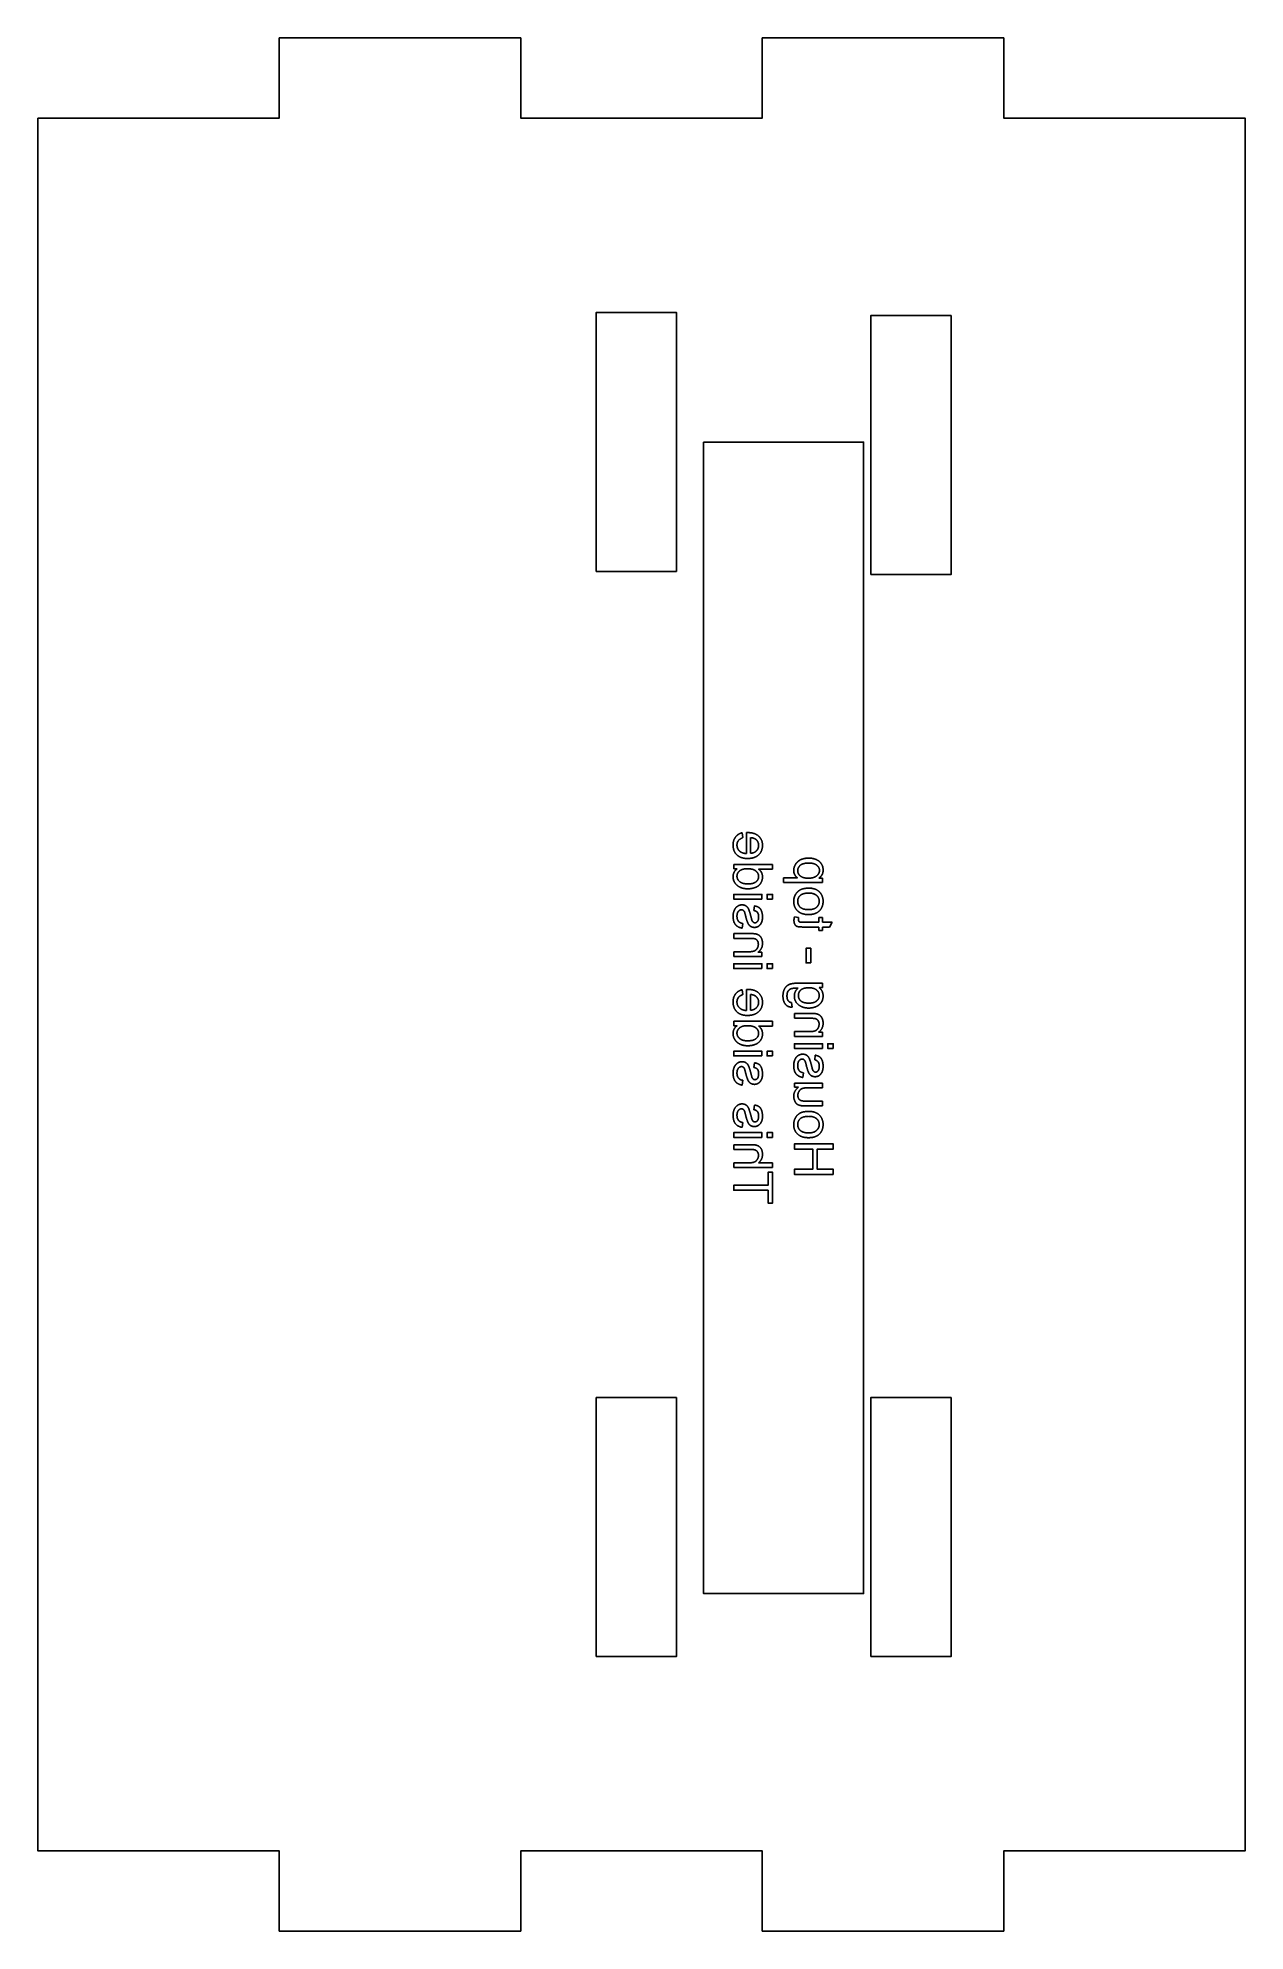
# Model space of a CAD drawing. Header units: millimetres. Extents: x 368 to 462, y 0 to 146.
import ezdxf

# ---------------------------------------------------------------- set-up
doc = ezdxf.new("R2010")
doc.units = ezdxf.units.MM
doc.layers.get('0').update_dxf_attribs({"linetype": 'CONTINUOUS'})

msp = doc.modelspace()

# ---------------------------------------------------------------- linework, layer by layer
for p, q in [((422.87, 84.44), (422.82, 84.82)), ((423.16, 84.83), (423.16, 83.21)), ((423.47, 83.23), (423.47, 84.44)), ((425.17, 82.37), (422.17, 82.37)), ((422.17, 82.37), (422.17, 82.03)), ((422.17, 82.03), (422.44, 82.03)), ((424.09, 82.01), (425.17, 82.01)), ((425.17, 82.01), (425.17, 82.37)), ((427.08, 81.34), (426.02, 81.34)), ((426.02, 81.34), (426.02, 80.97)), ((426.02, 80.97), (429.03, 80.97)), ((429.03, 81.31), (428.74, 81.31)), ((429.03, 80.97), (429.03, 81.31)), ((423.78, 79.17), (423.73, 78.81)), ((422.82, 77.45), (422.88, 77.81)), ((427.18, 78.28), (426.86, 78.33)), ((428.74, 77.91), (427.47, 77.91)), ((427.49, 77.54), (428.74, 77.54)), ((429.03, 78.28), (428.74, 78.28)), ((428.74, 78.28), (428.74, 77.91)), ((428.74, 77.54), (428.74, 77.27)), ((429.03, 77.91), (429.03, 78.28)), ((429.78, 77.91), (429.03, 77.91)), ((429.03, 77.27), (429.03, 77.54)), ((429.03, 77.54), (429.56, 77.54)), ((429.56, 77.54), (429.78, 77.91)), ((423.51, 77.03), (422.17, 77.03)), ((422.17, 77.03), (422.17, 76.66)), ((422.17, 76.66), (423.49, 76.66)), ((428.74, 77.27), (429.03, 77.27)), ((423.36, 75.63), (422.17, 75.63)), ((422.17, 75.63), (422.17, 75.26)), ((422.17, 75.26), (424.34, 75.26)), ((424.34, 75.59), (424.03, 75.59)), ((424.34, 75.26), (424.34, 75.59)), ((429.03, 73.2), (427.15, 73.2)), ((429.03, 72.86), (429.03, 73.2)), ((422.87, 72.32), (422.82, 72.7)), ((423.16, 72.71), (423.16, 71.09)), ((423.47, 71.11), (423.47, 72.33)), ((426.67, 71.35), (426.62, 71.71)), ((428.76, 72.86), (429.03, 72.86)), ((425.17, 70.26), (422.17, 70.26)), ((422.17, 70.26), (422.17, 69.92)), ((425.17, 69.89), (425.17, 70.26)), ((428.19, 70.86), (426.85, 70.86)), ((426.85, 70.86), (426.85, 70.49)), ((426.85, 70.49), (428.17, 70.49)), ((422.17, 69.92), (422.44, 69.92)), ((424.09, 69.89), (425.17, 69.89)), ((428.04, 69.46), (426.85, 69.46)), ((426.85, 69.46), (426.85, 69.09)), ((426.85, 69.09), (429.03, 69.09)), ((429.03, 69.42), (428.72, 69.42)), ((429.03, 69.09), (429.03, 69.42)), ((428.46, 67.64), (428.42, 67.28)), ((423.78, 67.05), (423.73, 66.69)), ((427.5, 65.92), (427.56, 66.28)), ((422.82, 65.33), (422.88, 65.7)), ((429.03, 65.49), (426.85, 65.49)), ((426.85, 65.49), (426.85, 65.16)), ((426.85, 65.16), (427.17, 65.16)), ((427.86, 65.12), (429.03, 65.12)), ((429.03, 65.12), (429.03, 65.49)), ((423.78, 63.79), (423.73, 63.43)), ((427.68, 63.72), (429.03, 63.72)), ((429.03, 64.09), (427.82, 64.09)), ((429.03, 63.72), (429.03, 64.09)), ((422.82, 62.07), (422.88, 62.44)), ((423.55, 60.73), (422.17, 60.73)), ((422.17, 60.73), (422.17, 60.36)), ((422.17, 60.36), (423.55, 60.36)), ((423.36, 59.33), (422.17, 59.33)), ((422.17, 59.33), (422.17, 58.96)), ((422.17, 58.96), (425.17, 58.96)), ((425.17, 59.33), (424.09, 59.33)), ((425.17, 58.96), (425.17, 59.33))]:
    msp.add_line(p, q)
for points in [[(368.45, 140), (387.09, 140), (387.09, 146.2), (405.73, 146.2), (405.73, 140), (424.37, 140), (424.37, 146.2), (443.01, 146.2), (443.01, 140), (461.65, 140), (461.65, 6.2), (443.01, 6.2), (443.01, 0), (424.37, 0), (424.37, 6.2), (405.73, 6.2), (405.73, 0), (387.09, 0), (387.09, 6.2), (368.45, 6.2)], [(411.55, 105), (417.75, 105), (417.75, 125), (411.55, 125)], [(432.75, 104.76), (438.95, 104.76), (438.95, 124.76), (432.75, 124.76)], [(419.84, 114.99), (419.84, 26.06), (432.19, 26.06), (432.19, 114.99)], [(424.34, 79.69), (422.17, 79.69), (422.17, 80.06), (424.34, 80.06)], [(425.17, 79.69), (424.75, 79.69), (424.75, 80.06), (425.17, 80.06)], [(424.34, 74.33), (422.17, 74.33), (422.17, 74.7), (424.34, 74.7)], [(425.17, 74.33), (424.75, 74.33), (424.75, 74.7), (425.17, 74.7)], [(428.12, 74.77), (427.75, 74.77), (427.75, 75.9), (428.12, 75.9)], [(424.34, 67.58), (422.17, 67.58), (422.17, 67.94), (424.34, 67.94)], [(425.17, 67.58), (424.75, 67.58), (424.75, 67.94), (425.17, 67.94)], [(429.03, 68.16), (426.85, 68.16), (426.85, 68.53), (429.03, 68.53)], [(429.85, 68.16), (429.43, 68.16), (429.43, 68.53), (429.85, 68.53)], [(424.34, 61.29), (422.17, 61.29), (422.17, 61.66), (424.34, 61.66)], [(425.17, 61.29), (424.75, 61.29), (424.75, 61.66), (425.17, 61.66)], [(429.85, 58.43), (426.85, 58.43), (426.85, 58.83), (428.27, 58.83), (428.27, 60.39), (426.85, 60.39), (426.85, 60.79), (429.85, 60.79), (429.85, 60.39), (428.62, 60.39), (428.62, 58.83), (429.85, 58.83)], [(424.82, 57.21), (422.17, 57.21), (422.17, 57.6), (424.82, 57.6), (424.82, 58.6), (425.17, 58.6), (425.17, 56.22), (424.82, 56.22)], [(411.55, 21.2), (417.75, 21.2), (417.75, 41.2), (411.55, 41.2)], [(432.75, 21.2), (438.95, 21.2), (438.95, 41.2), (432.75, 41.2)]]:
    msp.add_lwpolyline(points, close=True)
for points in [[(422.82, 84.82), (422.49, 84.73), (422.31, 84.49)], [(423.26, 84.83), (423.23, 84.83), (423.16, 84.83)], [(424.1, 84.55), (423.8, 84.83), (423.26, 84.83)], [(422.31, 84.49), (422.12, 84.24), (422.12, 83.86)], [(422.12, 83.86), (422.12, 83.39), (422.41, 83.11)], [(422.42, 83.87), (422.42, 84.07), (422.53, 84.21)], [(422.61, 83.41), (422.42, 83.59), (422.42, 83.87)], [(422.53, 84.21), (422.64, 84.35), (422.87, 84.44)], [(423.16, 83.21), (422.8, 83.23), (422.61, 83.41)], [(423.47, 84.44), (423.74, 84.42), (423.88, 84.3)], [(423.92, 83.42), (423.75, 83.25), (423.47, 83.23)], [(423.88, 84.3), (424.09, 84.13), (424.09, 83.85)], [(424.09, 83.85), (424.09, 83.59), (423.92, 83.42)], [(424.09, 83.11), (424.39, 83.39), (424.39, 83.84)], [(424.39, 83.84), (424.39, 84.28), (424.1, 84.55)], [(422.44, 82.03), (422.12, 81.82), (422.12, 81.42)], [(422.41, 83.11), (422.71, 82.83), (423.24, 82.83)], [(422.62, 81.87), (422.82, 82.04), (423.22, 82.04)], [(423.22, 82.04), (423.67, 82.04), (423.88, 81.86)], [(423.24, 82.83), (423.79, 82.83), (424.09, 83.11)], [(424.31, 81.76), (424.23, 81.91), (424.09, 82.01)], [(426.95, 82.39), (426.8, 82.16), (426.8, 81.91)], [(426.8, 81.91), (426.8, 81.73), (426.88, 81.58)], [(427.35, 82.74), (427.09, 82.62), (426.95, 82.39)], [(427.11, 81.89), (427.11, 82.13), (427.31, 82.31)], [(427.31, 81.48), (427.11, 81.64), (427.11, 81.89)], [(427.31, 82.31), (427.52, 82.48), (427.96, 82.48)], [(427.96, 82.86), (427.62, 82.86), (427.35, 82.74)], [(428.53, 82.75), (428.27, 82.86), (427.96, 82.86)], [(427.96, 82.48), (428.37, 82.48), (428.58, 82.31)], [(428.93, 82.43), (428.79, 82.64), (428.53, 82.75)], [(428.79, 81.9), (428.79, 81.67), (428.57, 81.49)], [(428.58, 82.31), (428.79, 82.14), (428.79, 81.9)], [(429.07, 81.94), (429.07, 82.22), (428.93, 82.43)], [(428.99, 81.58), (429.07, 81.72), (429.07, 81.94)], [(422.12, 81.42), (422.12, 81.16), (422.26, 80.94)], [(422.26, 80.94), (422.41, 80.73), (422.66, 80.61)], [(422.42, 81.46), (422.42, 81.7), (422.62, 81.87)], [(422.63, 81.04), (422.42, 81.22), (422.42, 81.46)], [(423.25, 80.87), (422.84, 80.87), (422.63, 81.04)], [(422.66, 80.61), (422.92, 80.49), (423.25, 80.49)], [(423.89, 81.03), (423.69, 80.87), (423.25, 80.87)], [(423.25, 80.49), (423.58, 80.49), (423.85, 80.6)], [(423.85, 80.6), (424.11, 80.7), (424.25, 80.92)], [(423.88, 81.86), (424.09, 81.69), (424.09, 81.44)], [(424.09, 81.44), (424.09, 81.19), (423.89, 81.03)], [(424.25, 80.92), (424.39, 81.14), (424.39, 81.41)], [(424.39, 81.41), (424.39, 81.6), (424.31, 81.76)], [(426.88, 81.58), (426.96, 81.43), (427.08, 81.34)], [(427.31, 80.41), (427.07, 80.29), (426.94, 80.05)], [(427.93, 81.31), (427.51, 81.31), (427.31, 81.48)], [(427.97, 80.54), (427.55, 80.54), (427.31, 80.41)], [(428.57, 81.49), (428.35, 81.31), (427.93, 81.31)], [(428.78, 80.26), (428.49, 80.54), (427.97, 80.54)], [(428.74, 81.31), (428.91, 81.43), (428.99, 81.58)], [(422.46, 79.14), (422.3, 79.04), (422.21, 78.83)], [(422.81, 79.25), (422.62, 79.25), (422.46, 79.14)], [(423.12, 79.16), (423, 79.25), (422.81, 79.25)], [(423.32, 78.92), (423.25, 79.07), (423.12, 79.16)], [(424.12, 79.04), (423.99, 79.13), (423.78, 79.17)], [(424.32, 78.76), (424.25, 78.95), (424.12, 79.04)], [(426.94, 80.05), (426.8, 79.81), (426.8, 79.52)], [(426.8, 79.52), (426.8, 79.07), (427.1, 78.79)], [(427.11, 79.52), (427.11, 79.8), (427.31, 79.98)], [(427.31, 79.06), (427.11, 79.25), (427.11, 79.52)], [(427.31, 79.98), (427.52, 80.16), (427.95, 80.16)], [(427.94, 78.88), (427.52, 78.88), (427.31, 79.06)], [(428.56, 79.06), (428.36, 78.88), (427.94, 78.88)], [(427.95, 80.16), (428.35, 80.16), (428.56, 79.98)], [(428.56, 79.98), (428.77, 79.8), (428.77, 79.52)], [(428.77, 79.52), (428.77, 79.25), (428.56, 79.06)], [(429.07, 79.52), (429.07, 79.97), (428.78, 80.26)], [(428.83, 78.84), (429.07, 79.12), (429.07, 79.52)], [(422.21, 78.83), (422.12, 78.63), (422.12, 78.37)], [(422.12, 78.37), (422.12, 77.95), (422.3, 77.73)], [(422.3, 77.73), (422.47, 77.51), (422.82, 77.45)], [(422.42, 78.37), (422.42, 78.63), (422.53, 78.75)], [(422.54, 77.98), (422.42, 78.12), (422.42, 78.37)], [(422.53, 78.75), (422.63, 78.87), (422.77, 78.87)], [(422.88, 77.81), (422.66, 77.84), (422.54, 77.98)], [(422.77, 78.87), (422.89, 78.87), (422.97, 78.76)], [(422.97, 78.76), (423.02, 78.69), (423.09, 78.39)], [(423.09, 78.39), (423.19, 77.98), (423.27, 77.83)], [(423.27, 77.83), (423.34, 77.67), (423.47, 77.59)], [(423.49, 78.37), (423.38, 78.77), (423.32, 78.92)], [(423.47, 77.59), (423.61, 77.51), (423.77, 77.51)], [(423.58, 78.05), (423.56, 78.1), (423.49, 78.37)], [(423.68, 77.91), (423.62, 77.95), (423.58, 78.05)], [(423.81, 77.86), (423.74, 77.86), (423.68, 77.91)], [(423.73, 78.81), (423.9, 78.78), (424, 78.67)], [(423.77, 77.51), (423.91, 77.51), (424.04, 77.57)], [(424.01, 77.97), (423.92, 77.86), (423.81, 77.86)], [(424, 78.67), (424.09, 78.55), (424.09, 78.33)], [(424.09, 78.33), (424.09, 78.08), (424.01, 77.97)], [(424.04, 77.57), (424.16, 77.64), (424.24, 77.75)], [(424.24, 77.75), (424.3, 77.84), (424.35, 77.99)], [(424.39, 78.31), (424.39, 78.56), (424.32, 78.76)], [(424.35, 77.99), (424.39, 78.14), (424.39, 78.31)], [(426.86, 78.33), (426.82, 78.18), (426.82, 78.06)], [(426.82, 78.06), (426.82, 77.86), (426.89, 77.74)], [(426.89, 77.74), (426.95, 77.63), (427.05, 77.59)], [(427.05, 77.59), (427.16, 77.54), (427.49, 77.54)], [(427.1, 78.79), (427.39, 78.5), (427.94, 78.5)], [(427.17, 78.12), (427.17, 78.18), (427.18, 78.28)], [(427.19, 77.99), (427.17, 78.04), (427.17, 78.12)], [(427.27, 77.93), (427.22, 77.95), (427.19, 77.99)], [(427.47, 77.91), (427.31, 77.91), (427.27, 77.93)], [(427.94, 78.5), (428.54, 78.5), (428.83, 78.84)], [(423.49, 76.66), (423.72, 76.66), (423.83, 76.62)], [(423.86, 77.01), (423.76, 77.03), (423.51, 77.03)], [(423.83, 76.62), (423.94, 76.57), (424.01, 76.46)], [(424.14, 76.89), (424.02, 76.98), (423.86, 77.01)], [(424.07, 76.21), (424.07, 75.97), (423.92, 75.8)], [(424.01, 76.46), (424.07, 76.36), (424.07, 76.21)], [(424.03, 75.59), (424.39, 75.83), (424.39, 76.29)], [(424.32, 76.65), (424.25, 76.81), (424.14, 76.89)], [(424.39, 76.29), (424.39, 76.48), (424.32, 76.65)], [(423.92, 75.8), (423.77, 75.63), (423.36, 75.63)], [(427.15, 73.2), (426.64, 73.2), (426.43, 73.09)], [(422.31, 72.37), (422.12, 72.13), (422.12, 71.75)], [(422.12, 71.75), (422.12, 71.27), (422.41, 70.99)], [(422.82, 72.7), (422.49, 72.61), (422.31, 72.37)], [(422.42, 71.75), (422.42, 71.95), (422.53, 72.1)], [(422.61, 71.3), (422.42, 71.48), (422.42, 71.75)], [(422.53, 72.1), (422.64, 72.24), (422.87, 72.32)], [(423.26, 72.72), (423.23, 72.72), (423.16, 72.71)], [(424.1, 72.44), (423.8, 72.72), (423.26, 72.72)], [(423.47, 72.33), (423.74, 72.3), (423.88, 72.19)], [(423.88, 72.19), (424.09, 72.01), (424.09, 71.73)], [(424.09, 71.73), (424.09, 71.48), (423.92, 71.31)], [(424.09, 71), (424.39, 71.28), (424.39, 71.73)], [(424.39, 71.73), (424.39, 72.16), (424.1, 72.44)], [(426.09, 72.76), (425.97, 72.54), (425.97, 72.21)], [(425.97, 72.21), (425.97, 71.82), (426.15, 71.58)], [(426.43, 73.09), (426.22, 72.99), (426.09, 72.76)], [(426.28, 72.21), (426.28, 72.47), (426.38, 72.61)], [(426.38, 71.84), (426.28, 71.97), (426.28, 72.21)], [(426.38, 72.61), (426.48, 72.75), (426.66, 72.79)], [(426.62, 71.71), (426.45, 71.73), (426.38, 71.84)], [(426.66, 72.79), (426.78, 72.82), (427.14, 72.82)], [(427.14, 72.82), (426.85, 72.58), (426.85, 72.22)], [(426.85, 72.22), (426.85, 71.77), (427.18, 71.53)], [(427.16, 72.25), (427.16, 72.51), (427.35, 72.68)], [(427.35, 71.83), (427.16, 72), (427.16, 72.25)], [(427.35, 72.68), (427.55, 72.85), (427.97, 72.85)], [(427.98, 71.66), (427.55, 71.66), (427.35, 71.83)], [(427.97, 72.85), (428.36, 72.85), (428.57, 72.67)], [(428.57, 71.83), (428.37, 71.66), (427.98, 71.66)], [(428.53, 71.39), (428.79, 71.51), (428.93, 71.72)], [(428.57, 72.67), (428.77, 72.5), (428.77, 72.25)], [(428.77, 72.25), (428.77, 72), (428.57, 71.83)], [(429.07, 72.22), (429.07, 72.61), (428.76, 72.86)], [(428.93, 71.72), (429.07, 71.93), (429.07, 72.22)], [(422.41, 70.99), (422.71, 70.71), (423.24, 70.71)], [(423.16, 71.09), (422.8, 71.11), (422.61, 71.3)], [(423.24, 70.71), (423.79, 70.71), (424.09, 71)], [(423.92, 71.31), (423.75, 71.13), (423.47, 71.11)], [(426.15, 71.58), (426.32, 71.35), (426.67, 71.35)], [(427.18, 71.53), (427.5, 71.28), (427.95, 71.28)], [(427.95, 71.28), (428.26, 71.28), (428.53, 71.39)], [(428.17, 70.49), (428.4, 70.49), (428.51, 70.45)], [(428.55, 70.84), (428.44, 70.86), (428.19, 70.86)], [(428.51, 70.45), (428.62, 70.4), (428.69, 70.29)], [(428.82, 70.72), (428.7, 70.8), (428.55, 70.84)], [(428.69, 70.29), (428.76, 70.18), (428.76, 70.04)], [(429, 70.47), (428.93, 70.64), (428.82, 70.72)], [(429.07, 70.11), (429.07, 70.31), (429, 70.47)], [(422.44, 69.92), (422.12, 69.71), (422.12, 69.31)], [(422.12, 69.31), (422.12, 69.05), (422.26, 68.83)], [(422.26, 68.83), (422.41, 68.61), (422.66, 68.49)], [(422.42, 69.34), (422.42, 69.58), (422.62, 69.75)], [(422.63, 68.93), (422.42, 69.1), (422.42, 69.34)], [(422.62, 69.75), (422.82, 69.92), (423.22, 69.92)], [(423.25, 68.75), (422.84, 68.75), (422.63, 68.93)], [(423.22, 69.92), (423.67, 69.92), (423.88, 69.75)], [(423.89, 68.92), (423.69, 68.75), (423.25, 68.75)], [(423.85, 68.48), (424.11, 68.59), (424.25, 68.81)], [(423.88, 69.75), (424.09, 69.58), (424.09, 69.33)], [(424.09, 69.33), (424.09, 69.08), (423.89, 68.92)], [(424.31, 69.64), (424.23, 69.79), (424.09, 69.89)], [(424.25, 68.81), (424.39, 69.02), (424.39, 69.29)], [(424.39, 69.29), (424.39, 69.49), (424.31, 69.64)], [(428.61, 69.63), (428.46, 69.46), (428.04, 69.46)], [(428.76, 70.04), (428.76, 69.8), (428.61, 69.63)], [(428.72, 69.42), (429.07, 69.66), (429.07, 70.11)], [(422.66, 68.49), (422.92, 68.37), (423.25, 68.37)], [(423.25, 68.37), (423.58, 68.37), (423.85, 68.48)], [(426.89, 67.3), (426.8, 67.1), (426.8, 66.85)], [(427.14, 67.61), (426.98, 67.51), (426.89, 67.3)], [(427.49, 67.72), (427.31, 67.72), (427.14, 67.61)], [(427.21, 67.22), (427.31, 67.34), (427.45, 67.34)], [(427.45, 67.34), (427.58, 67.34), (427.65, 67.23)], [(427.81, 67.63), (427.68, 67.72), (427.49, 67.72)], [(428, 67.39), (427.93, 67.55), (427.81, 67.63)], [(428.17, 66.85), (428.07, 67.24), (428, 67.39)], [(428.42, 67.28), (428.58, 67.25), (428.68, 67.14)], [(428.8, 67.51), (428.68, 67.6), (428.46, 67.64)], [(429, 67.23), (428.93, 67.42), (428.8, 67.51)], [(422.21, 66.72), (422.12, 66.52), (422.12, 66.26)], [(422.12, 66.26), (422.12, 65.84), (422.3, 65.61)], [(422.46, 67.03), (422.3, 66.92), (422.21, 66.72)], [(422.42, 66.26), (422.42, 66.51), (422.53, 66.63)], [(422.54, 65.87), (422.42, 66.01), (422.42, 66.26)], [(422.81, 67.14), (422.62, 67.14), (422.46, 67.03)], [(422.53, 66.63), (422.63, 66.76), (422.77, 66.76)], [(422.88, 65.7), (422.66, 65.73), (422.54, 65.87)], [(422.77, 66.76), (422.89, 66.76), (422.97, 66.65)], [(423.12, 67.05), (423, 67.14), (422.81, 67.14)], [(422.97, 66.65), (423.02, 66.57), (423.09, 66.27)], [(423.09, 66.27), (423.19, 65.87), (423.27, 65.71)], [(423.32, 66.81), (423.25, 66.96), (423.12, 67.05)], [(423.49, 66.26), (423.38, 66.65), (423.32, 66.81)], [(423.58, 65.93), (423.56, 65.99), (423.49, 66.26)], [(423.68, 65.79), (423.62, 65.84), (423.58, 65.93)], [(423.81, 65.75), (423.74, 65.75), (423.68, 65.79)], [(423.73, 66.69), (423.9, 66.67), (424, 66.55)], [(424.12, 66.93), (423.99, 67.02), (423.78, 67.05)], [(424.01, 65.86), (423.92, 65.75), (423.81, 65.75)], [(424, 66.55), (424.09, 66.43), (424.09, 66.22)], [(424.09, 66.22), (424.09, 65.97), (424.01, 65.86)], [(424.32, 66.64), (424.25, 66.84), (424.12, 66.93)], [(424.24, 65.64), (424.3, 65.73), (424.35, 65.87)], [(424.39, 66.19), (424.39, 66.45), (424.32, 66.64)], [(424.35, 65.87), (424.39, 66.02), (424.39, 66.19)], [(426.8, 66.85), (426.8, 66.42), (426.98, 66.2)], [(426.98, 66.2), (427.16, 65.98), (427.5, 65.92)], [(427.11, 66.84), (427.11, 67.1), (427.21, 67.22)], [(427.22, 66.45), (427.11, 66.59), (427.11, 66.84)], [(427.56, 66.28), (427.34, 66.31), (427.22, 66.45)], [(427.65, 67.23), (427.7, 67.16), (427.77, 66.86)], [(427.77, 66.86), (427.88, 66.45), (427.95, 66.3)], [(427.95, 66.3), (428.02, 66.14), (428.16, 66.06)], [(428.16, 66.06), (428.29, 65.98), (428.45, 65.98)], [(428.26, 66.52), (428.24, 66.58), (428.17, 66.85)], [(428.36, 66.38), (428.3, 66.42), (428.26, 66.52)], [(428.49, 66.33), (428.42, 66.33), (428.36, 66.38)], [(428.45, 65.98), (428.59, 65.98), (428.72, 66.04)], [(428.69, 66.44), (428.6, 66.33), (428.49, 66.33)], [(428.68, 67.14), (428.77, 67.02), (428.77, 66.8)], [(428.77, 66.8), (428.77, 66.55), (428.69, 66.44)], [(428.72, 66.04), (428.84, 66.11), (428.92, 66.23)], [(428.92, 66.23), (428.99, 66.31), (429.03, 66.46)], [(429.07, 66.78), (429.07, 67.03), (429, 67.23)], [(429.03, 66.46), (429.07, 66.61), (429.07, 66.78)], [(422.3, 65.61), (422.47, 65.39), (422.82, 65.33)], [(423.27, 65.71), (423.34, 65.55), (423.47, 65.47)], [(423.47, 65.47), (423.61, 65.39), (423.77, 65.39)], [(423.77, 65.39), (423.91, 65.39), (424.04, 65.46)], [(424.04, 65.46), (424.16, 65.53), (424.24, 65.64)], [(427.17, 65.16), (426.8, 64.9), (426.8, 64.47)], [(426.8, 64.47), (426.8, 64.28), (426.88, 64.11)], [(427.12, 64.54), (427.12, 64.71), (427.21, 64.85)], [(427.2, 64.26), (427.12, 64.38), (427.12, 64.54)], [(427.21, 64.85), (427.29, 65), (427.44, 65.06)], [(427.44, 65.06), (427.58, 65.12), (427.86, 65.12)], [(422.21, 63.46), (422.12, 63.26), (422.12, 63)], [(422.12, 63), (422.12, 62.58), (422.3, 62.35)], [(422.46, 63.77), (422.3, 63.66), (422.21, 63.46)], [(422.42, 63), (422.42, 63.25), (422.53, 63.37)], [(422.54, 62.61), (422.42, 62.75), (422.42, 63)], [(422.81, 63.88), (422.62, 63.88), (422.46, 63.77)], [(422.53, 63.37), (422.63, 63.5), (422.77, 63.5)], [(422.77, 63.5), (422.89, 63.5), (422.97, 63.39)], [(423.12, 63.79), (423, 63.88), (422.81, 63.88)], [(422.97, 63.39), (423.02, 63.31), (423.09, 63.01)], [(423.09, 63.01), (423.19, 62.61), (423.27, 62.45)], [(423.32, 63.55), (423.25, 63.7), (423.12, 63.79)], [(423.49, 63), (423.38, 63.39), (423.32, 63.55)], [(423.58, 62.68), (423.56, 62.73), (423.49, 63)], [(423.73, 63.43), (423.9, 63.41), (424, 63.29)], [(424.12, 63.67), (423.99, 63.76), (423.78, 63.79)], [(424, 63.29), (424.09, 63.17), (424.09, 62.96)], [(424.09, 62.96), (424.09, 62.71), (424.01, 62.6)], [(424.32, 63.38), (424.25, 63.58), (424.12, 63.67)], [(424.39, 62.93), (424.39, 63.19), (424.32, 63.38)], [(424.35, 62.61), (424.39, 62.76), (424.39, 62.93)], [(426.88, 64.11), (426.95, 63.94), (427.06, 63.86)], [(427.31, 63.18), (427.07, 63.05), (426.94, 62.81)], [(427.06, 63.86), (427.17, 63.78), (427.34, 63.75)], [(427.43, 64.12), (427.29, 64.15), (427.2, 64.26)], [(427.97, 63.3), (427.55, 63.3), (427.31, 63.18)], [(427.31, 62.74), (427.52, 62.92), (427.95, 62.92)], [(427.34, 63.75), (427.44, 63.72), (427.68, 63.72)], [(427.82, 64.09), (427.53, 64.09), (427.43, 64.12)], [(427.95, 62.92), (428.35, 62.92), (428.56, 62.74)], [(428.78, 63.02), (428.49, 63.3), (427.97, 63.3)], [(429.07, 62.28), (429.07, 62.73), (428.78, 63.02)], [(422.3, 62.35), (422.47, 62.13), (422.82, 62.07)], [(422.88, 62.44), (422.66, 62.47), (422.54, 62.61)], [(423.27, 62.45), (423.34, 62.29), (423.47, 62.21)], [(423.47, 62.21), (423.61, 62.13), (423.77, 62.13)], [(423.68, 62.53), (423.62, 62.58), (423.58, 62.68)], [(423.81, 62.49), (423.74, 62.49), (423.68, 62.53)], [(423.77, 62.13), (423.91, 62.13), (424.04, 62.2)], [(424.01, 62.6), (423.92, 62.49), (423.81, 62.49)], [(424.04, 62.2), (424.16, 62.27), (424.24, 62.38)], [(424.24, 62.38), (424.3, 62.47), (424.35, 62.61)], [(426.94, 62.81), (426.8, 62.57), (426.8, 62.28)], [(426.8, 62.28), (426.8, 61.83), (427.1, 61.55)], [(427.1, 61.55), (427.39, 61.27), (427.94, 61.27)], [(427.11, 62.28), (427.11, 62.56), (427.31, 62.74)], [(427.31, 61.83), (427.11, 62.01), (427.11, 62.28)], [(427.94, 61.64), (427.52, 61.64), (427.31, 61.83)], [(428.56, 61.83), (428.36, 61.64), (427.94, 61.64)], [(427.94, 61.27), (428.54, 61.27), (428.83, 61.6)], [(428.56, 62.74), (428.77, 62.56), (428.77, 62.28)], [(428.77, 62.28), (428.77, 62.01), (428.56, 61.83)], [(428.83, 61.6), (429.07, 61.88), (429.07, 62.28)], [(424.03, 60.65), (423.87, 60.73), (423.55, 60.73)], [(423.55, 60.36), (423.82, 60.36), (423.95, 60.24)], [(423.95, 60.24), (424.08, 60.12), (424.08, 59.9)], [(424.3, 60.4), (424.2, 60.57), (424.03, 60.65)], [(424.09, 59.33), (424.39, 59.58), (424.39, 59.98)], [(424.39, 59.98), (424.39, 60.22), (424.3, 60.4)], [(423.76, 59.39), (423.61, 59.33), (423.36, 59.33)], [(423.99, 59.59), (423.91, 59.45), (423.76, 59.39)], [(424.08, 59.9), (424.08, 59.74), (423.99, 59.59)]]:
    msp.add_open_spline(points, degree=2)

doc.saveas('drawing.dxf')
